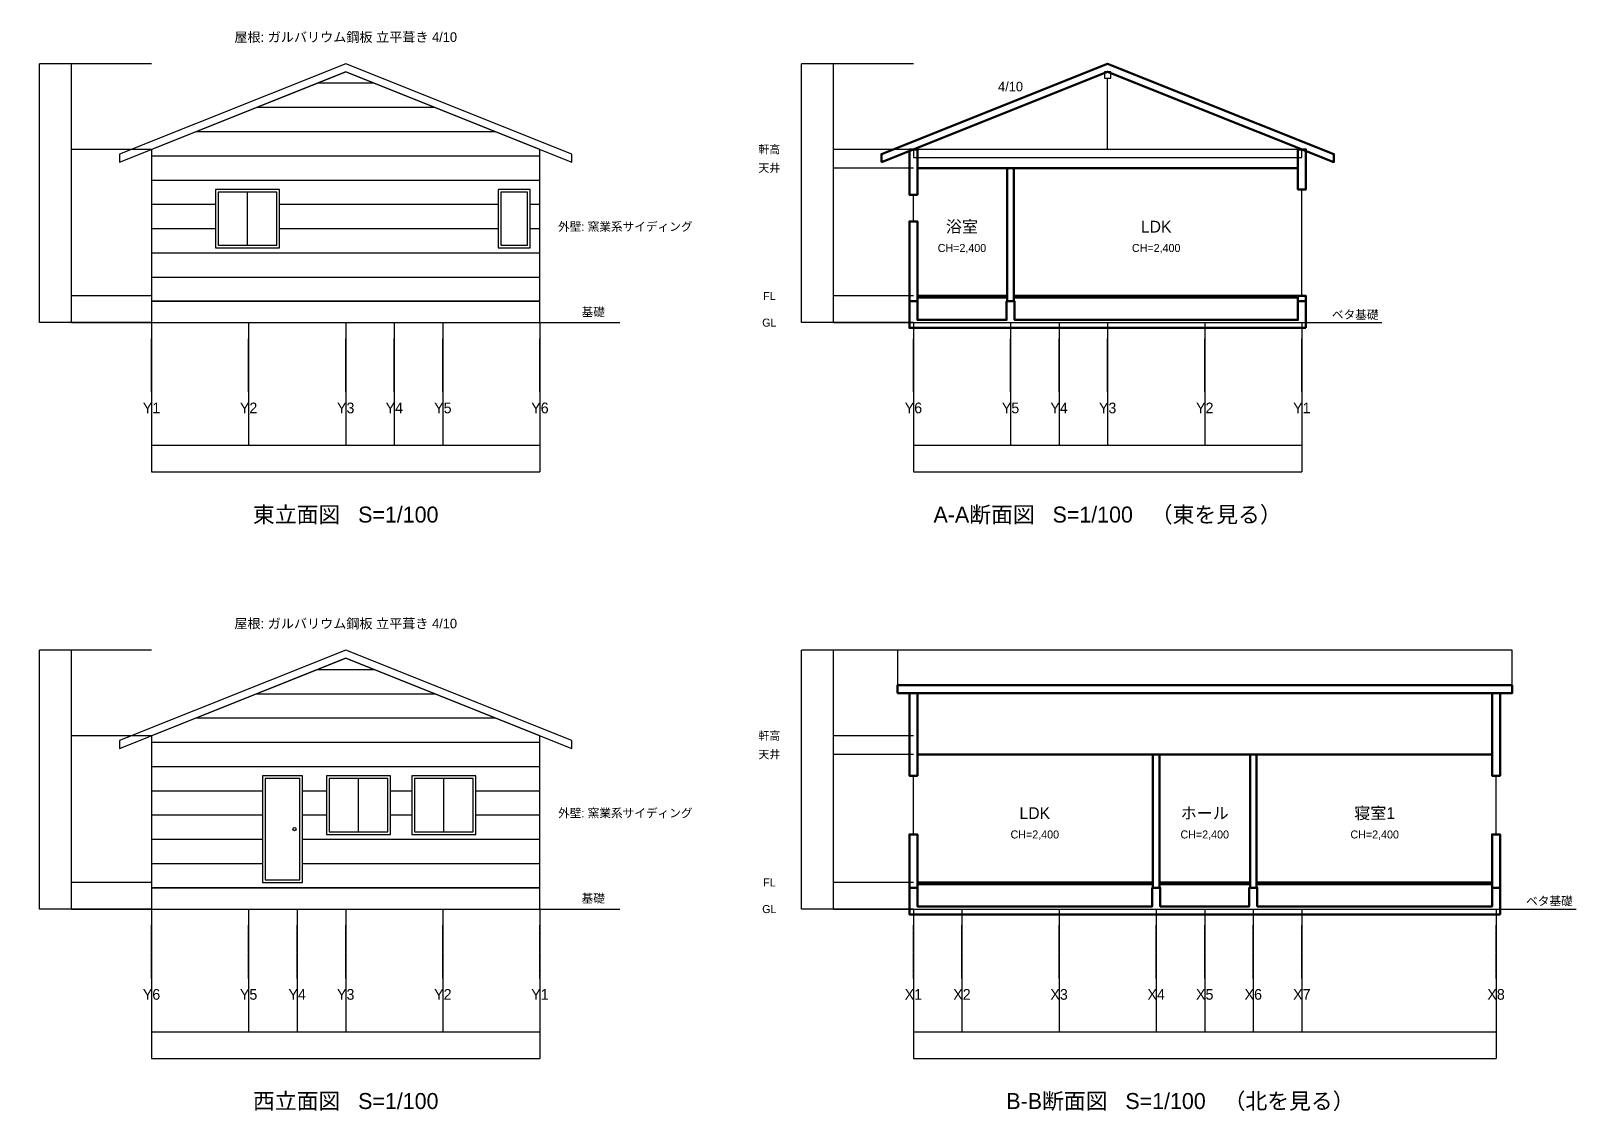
# Model space of a CAD drawing. Header units: millimetres. Extents: x -3806 to 42710, y -25289 to 10180.
# Drawn here: x 13750 to 42710, y -25289 to -5028 of the extents above; entities that cross this region are included whole.
import ezdxf
from ezdxf.enums import TextEntityAlignment as Align

# ---------------------------------------------------------------- set-up
doc = ezdxf.new("R2010")
doc.units = ezdxf.units.MM
doc.linetypes.add('CENTER', pattern=[50.800000000000004, 31.75, -6.35, 6.35, -6.35])
for name, color, linetype in [('DIM', 2, 'CONTINUOUS'), ('ELEV', 7, 'CONTINUOUS'), ('ELEV_DETAIL', 8, 'CONTINUOUS'), ('ELEV_WINDOW', 4, 'CONTINUOUS'), ('GRID', 1, 'CENTER'), ('SECT', 7, 'CONTINUOUS'), ('SECT_VIEW', 8, 'CONTINUOUS'), ('TEXT', 7, 'CONTINUOUS')]:
    doc.layers.add(name, color=color, linetype=linetype)
doc.styles.add('kst32b', font='kst32b')
doc.dimstyles.get("Standard").update_dxf_attribs({"dimtxt": 0.25, "dimasz": 0.175, "dimexe": 0.375, "dimexo": 0.125, "dimgap": 0.1, "dimtad": 0, "dimtoh": 1, "dimlfac": 100, "dimzin": 12, "dimdsep": 46, "dimcen": 0.09, "dimazin": 3, "dimtfac": 1, "dimtdec": 4, "dimtofl": 0, "dimtmove": 0, "dimatfit": 3, "dimfxl": 1, "dimtolj": 1, "dimtzin": 0, "dimarcsym": 0})

# ---------------------------------------------------------------- blocks, each defined once
blk = doc.blocks.new('*D29')
at = {"layer": 'DIM', "color": 0, "linetype": 'ByBlock', "lineweight": -2}
for p, q in [((16010, -10500.125), (16010, -12800.375)), ((17830, -10500.125), (17830, -12800.375)), ((16010, -12800), (17830, -12800))]:
    blk.add_line(p, q, dxfattribs=at)
for points in [[(16010, -12800), (16010.175, -12799.97086007396), (16010.175, -12800.02913992604)], [(17830, -12800), (17829.825, -12800.02913992604), (17829.825, -12799.97086007396)]]:
    blk.add_solid(points, dxfattribs=at)
at = {"layer": 'DIM', "color": 0, "linetype": 'CONTINUOUS', "lineweight": -2, "insert": (16920, -12640), "char_height": 0.25, "width": 0.7361111111111112, "attachment_point": 5}
blk.add_mtext('1,820', dxfattribs=at)
blk = doc.blocks.new('*D30')
at = {"layer": 'DIM', "color": 0, "linetype": 'ByBlock', "lineweight": -2}
for p, q in [((17830, -10500.125), (17830, -12800.375)), ((19650, -10500.125), (19650, -12800.375)), ((17830, -12800), (19650, -12800))]:
    blk.add_line(p, q, dxfattribs=at)
for points in [[(17830, -12800), (17830.175, -12799.97086007396), (17830.175, -12800.02913992604)], [(19650, -12800), (19649.825, -12800.02913992604), (19649.825, -12799.97086007396)]]:
    blk.add_solid(points, dxfattribs=at)
at = {"layer": 'DIM', "color": 0, "linetype": 'CONTINUOUS', "lineweight": -2, "insert": (18740, -12640), "char_height": 0.25, "width": 0.7361111111111112, "attachment_point": 5}
blk.add_mtext('1,820', dxfattribs=at)
blk = doc.blocks.new('*D31')
at = {"layer": 'DIM', "color": 0, "linetype": 'ByBlock', "lineweight": -2}
for p, q in [((19650, -10500.125), (19650, -12800.375)), ((20560, -10500.125), (20560, -12800.375)), ((19650, -12800), (20560, -12800))]:
    blk.add_line(p, q, dxfattribs=at)
for points in [[(19650, -12800), (19650.175, -12799.97086007396), (19650.175, -12800.02913992604)], [(20560, -12800), (20559.825, -12800.02913992604), (20559.825, -12799.97086007396)]]:
    blk.add_solid(points, dxfattribs=at)
at = {"layer": 'DIM', "color": 0, "linetype": 'CONTINUOUS', "lineweight": -2, "insert": (20105, -12640), "char_height": 0.25, "width": 0.4444444444444754, "attachment_point": 5}
blk.add_mtext('910', dxfattribs=at)
blk = doc.blocks.new('*D32')
at = {"layer": 'DIM', "color": 0, "linetype": 'ByBlock', "lineweight": -2}
for p, q in [((20560, -10500.125), (20560, -12800.375)), ((21470, -10500.125), (21470, -12800.375)), ((20560, -12800), (21470, -12800))]:
    blk.add_line(p, q, dxfattribs=at)
for points in [[(20560, -12800), (20560.175, -12799.97086007396), (20560.175, -12800.02913992604)], [(21470, -12800), (21469.825, -12800.02913992604), (21469.825, -12799.97086007396)]]:
    blk.add_solid(points, dxfattribs=at)
at = {"layer": 'DIM', "color": 0, "linetype": 'CONTINUOUS', "lineweight": -2, "insert": (21015, -12640), "char_height": 0.25, "width": 0.4444444444444754, "attachment_point": 5}
blk.add_mtext('910', dxfattribs=at)
blk = doc.blocks.new('*D33')
at = {"layer": 'DIM', "color": 0, "linetype": 'ByBlock', "lineweight": -2}
for p, q in [((21470, -10500.125), (21470, -12800.375)), ((23290, -10500.125), (23290, -12800.375)), ((21470, -12800), (23290, -12800))]:
    blk.add_line(p, q, dxfattribs=at)
for points in [[(21470, -12800), (21470.175, -12799.97086007396), (21470.175, -12800.02913992604)], [(23290, -12800), (23289.825, -12800.02913992604), (23289.825, -12799.97086007396)]]:
    blk.add_solid(points, dxfattribs=at)
at = {"layer": 'DIM', "color": 0, "linetype": 'CONTINUOUS', "lineweight": -2, "insert": (22380, -12640), "char_height": 0.25, "width": 0.7361111111111112, "attachment_point": 5}
blk.add_mtext('1,820', dxfattribs=at)
blk = doc.blocks.new('*D34')
at = {"layer": 'DIM', "color": 0, "linetype": 'ByBlock', "lineweight": -2}
for p, q in [((16010, -10500.125), (16010, -13300.375)), ((23290, -10500.125), (23290, -13300.375)), ((16010, -13300), (23290, -13300))]:
    blk.add_line(p, q, dxfattribs=at)
for points in [[(16010, -13300), (16010.175, -13299.97086007396), (16010.175, -13300.02913992604)], [(23290, -13300), (23289.825, -13300.02913992604), (23289.825, -13299.97086007396)]]:
    blk.add_solid(points, dxfattribs=at)
at = {"layer": 'DIM', "color": 0, "linetype": 'CONTINUOUS', "lineweight": -2, "insert": (19650, -13140), "char_height": 0.25, "width": 0.7916666666666665, "attachment_point": 5}
blk.add_mtext('7,280', dxfattribs=at)
blk = doc.blocks.new('*D35')
at = {"layer": 'DIM', "color": 0, "linetype": 'ByBlock', "lineweight": -2}
for p, q in [((16009.875, -10000), (14509.625, -10000)), ((14510, -10500), (14510, -10000)), ((16009.875, -10500), (14509.625, -10500))]:
    blk.add_line(p, q, dxfattribs=at)
for points in [[(14510, -10000), (14510.02913992604, -10000.175), (14509.97086007396, -10000.175)], [(14510, -10500), (14509.97086007396, -10499.825), (14510.02913992604, -10499.825)]]:
    blk.add_solid(points, dxfattribs=at)
at = {"layer": 'DIM', "color": 0, "linetype": 'CONTINUOUS', "lineweight": -2, "insert": (14349.625, -10250), "char_height": 0.25, "width": 0.5000000000000155, "attachment_point": 5, "rotation": 90}
blk.add_mtext('500', dxfattribs=at)
blk = doc.blocks.new('*D36')
at = {"layer": 'DIM', "color": 0, "linetype": 'ByBlock', "lineweight": -2}
for p, q in [((16009.875, -7250), (14509.625, -7250)), ((14510, -10000), (14510, -7250)), ((16009.875, -10000), (14509.625, -10000))]:
    blk.add_line(p, q, dxfattribs=at)
for points in [[(14510, -7250), (14510.02913992604, -7250.175), (14509.97086007396, -7250.175)], [(14510, -10000), (14509.97086007396, -9999.825), (14510.02913992604, -9999.825)]]:
    blk.add_solid(points, dxfattribs=at)
at = {"layer": 'DIM', "color": 0, "linetype": 'CONTINUOUS', "lineweight": -2, "insert": (14350, -8625), "char_height": 0.25, "width": 0.7916666666666821, "attachment_point": 5, "rotation": 90}
blk.add_mtext('2,750', dxfattribs=at)
blk = doc.blocks.new('*D37')
at = {"layer": 'DIM', "color": 0, "linetype": 'ByBlock', "lineweight": -2}
for p, q in [((16009.875, -5644), (14509.625, -5644)), ((14510, -7250), (14510, -5644)), ((16009.875, -7250), (14509.625, -7250))]:
    blk.add_line(p, q, dxfattribs=at)
for points in [[(14510, -5644), (14510.02913992604, -5644.175), (14509.97086007396, -5644.175)], [(14510, -7250), (14509.97086007396, -7249.825), (14510.02913992604, -7249.825)]]:
    blk.add_solid(points, dxfattribs=at)
at = {"layer": 'DIM', "color": 0, "linetype": 'CONTINUOUS', "lineweight": -2, "insert": (14350, -6447), "char_height": 0.25, "width": 0.7361111111111422, "attachment_point": 5, "rotation": 90}
blk.add_mtext('1,606', dxfattribs=at)
blk = doc.blocks.new('*D38')
at = {"layer": 'DIM', "color": 0, "linetype": 'ByBlock', "lineweight": -2}
for p, q in [((16009.875, -5644), (13909.625, -5644)), ((13910, -10500), (13910, -5644)), ((16009.875, -10500), (13909.625, -10500))]:
    blk.add_line(p, q, dxfattribs=at)
for points in [[(13910, -5644), (13910.02913992604, -5644.175), (13909.97086007396, -5644.175)], [(13910, -10500), (13909.97086007396, -10499.825), (13910.02913992604, -10499.825)]]:
    blk.add_solid(points, dxfattribs=at)
at = {"layer": 'DIM', "color": 0, "linetype": 'CONTINUOUS', "lineweight": -2, "insert": (13750, -8072), "char_height": 0.25, "width": 0.8194444444444755, "attachment_point": 5, "rotation": 90}
blk.add_mtext('4,856', dxfattribs=at)
blk = doc.blocks.new('*D39')
at = {"layer": 'DIM', "color": 0, "linetype": 'ByBlock', "lineweight": -2}
for p, q in [((16010, -21500.125), (16010, -23800.375)), ((17830, -21500.125), (17830, -23800.375)), ((16010, -23800), (17830, -23800))]:
    blk.add_line(p, q, dxfattribs=at)
for points in [[(16010, -23800), (16010.175, -23799.97086007395), (16010.175, -23800.02913992605)], [(17830, -23800), (17829.825, -23800.02913992605), (17829.825, -23799.97086007395)]]:
    blk.add_solid(points, dxfattribs=at)
at = {"layer": 'DIM', "color": 0, "linetype": 'CONTINUOUS', "lineweight": -2, "insert": (16920, -23640), "char_height": 0.25, "width": 0.7361111111111112, "attachment_point": 5}
blk.add_mtext('1,820', dxfattribs=at)
blk = doc.blocks.new('*D40')
at = {"layer": 'DIM', "color": 0, "linetype": 'ByBlock', "lineweight": -2}
for p, q in [((17830, -21500.125), (17830, -23800.375)), ((18740, -21500.125), (18740, -23800.375)), ((17830, -23800), (18740, -23800))]:
    blk.add_line(p, q, dxfattribs=at)
for points in [[(17830, -23800), (17830.175, -23799.97086007395), (17830.175, -23800.02913992605)], [(18740, -23800), (18739.825, -23800.02913992605), (18739.825, -23799.97086007395)]]:
    blk.add_solid(points, dxfattribs=at)
at = {"layer": 'DIM', "color": 0, "linetype": 'CONTINUOUS', "lineweight": -2, "insert": (18285, -23640), "char_height": 0.25, "width": 0.4444444444444754, "attachment_point": 5}
blk.add_mtext('910', dxfattribs=at)
blk = doc.blocks.new('*D41')
at = {"layer": 'DIM', "color": 0, "linetype": 'ByBlock', "lineweight": -2}
for p, q in [((18740, -21500.125), (18740, -23800.375)), ((19650, -21500.125), (19650, -23800.375)), ((18740, -23800), (19650, -23800))]:
    blk.add_line(p, q, dxfattribs=at)
for points in [[(18740, -23800), (18740.175, -23799.97086007395), (18740.175, -23800.02913992605)], [(19650, -23800), (19649.825, -23800.02913992605), (19649.825, -23799.97086007395)]]:
    blk.add_solid(points, dxfattribs=at)
at = {"layer": 'DIM', "color": 0, "linetype": 'CONTINUOUS', "lineweight": -2, "insert": (19195, -23640), "char_height": 0.25, "width": 0.4444444444444754, "attachment_point": 5}
blk.add_mtext('910', dxfattribs=at)
blk = doc.blocks.new('*D42')
at = {"layer": 'DIM', "color": 0, "linetype": 'ByBlock', "lineweight": -2}
for p, q in [((19650, -21500.125), (19650, -23800.375)), ((21470, -21500.125), (21470, -23800.375)), ((19650, -23800), (21470, -23800))]:
    blk.add_line(p, q, dxfattribs=at)
for points in [[(19650, -23800), (19650.175, -23799.97086007395), (19650.175, -23800.02913992605)], [(21470, -23800), (21469.825, -23800.02913992605), (21469.825, -23799.97086007395)]]:
    blk.add_solid(points, dxfattribs=at)
at = {"layer": 'DIM', "color": 0, "linetype": 'CONTINUOUS', "lineweight": -2, "insert": (20560, -23640), "char_height": 0.25, "width": 0.7361111111111112, "attachment_point": 5}
blk.add_mtext('1,820', dxfattribs=at)
blk = doc.blocks.new('*D43')
at = {"layer": 'DIM', "color": 0, "linetype": 'ByBlock', "lineweight": -2}
for p, q in [((21470, -21500.125), (21470, -23800.375)), ((23290, -21500.125), (23290, -23800.375)), ((21470, -23800), (23290, -23800))]:
    blk.add_line(p, q, dxfattribs=at)
for points in [[(21470, -23800), (21470.175, -23799.97086007395), (21470.175, -23800.02913992605)], [(23290, -23800), (23289.825, -23800.02913992605), (23289.825, -23799.97086007395)]]:
    blk.add_solid(points, dxfattribs=at)
at = {"layer": 'DIM', "color": 0, "linetype": 'CONTINUOUS', "lineweight": -2, "insert": (22380, -23640), "char_height": 0.25, "width": 0.7361111111111112, "attachment_point": 5}
blk.add_mtext('1,820', dxfattribs=at)
blk = doc.blocks.new('*D44')
at = {"layer": 'DIM', "color": 0, "linetype": 'ByBlock', "lineweight": -2}
for p, q in [((16010, -21500.125), (16010, -24300.375)), ((23290, -21500.125), (23290, -24300.375)), ((16010, -24300), (23290, -24300))]:
    blk.add_line(p, q, dxfattribs=at)
for points in [[(16010, -24300), (16010.175, -24299.97086007395), (16010.175, -24300.02913992605)], [(23290, -24300), (23289.825, -24300.02913992605), (23289.825, -24299.97086007395)]]:
    blk.add_solid(points, dxfattribs=at)
at = {"layer": 'DIM', "color": 0, "linetype": 'CONTINUOUS', "lineweight": -2, "insert": (19650, -24140), "char_height": 0.25, "width": 0.7916666666666665, "attachment_point": 5}
blk.add_mtext('7,280', dxfattribs=at)
blk = doc.blocks.new('*D45')
at = {"layer": 'DIM', "color": 0, "linetype": 'ByBlock', "lineweight": -2}
for p, q in [((16009.875, -21000), (14509.625, -21000)), ((14510, -21500), (14510, -21000)), ((16009.875, -21500), (14509.625, -21500))]:
    blk.add_line(p, q, dxfattribs=at)
for points in [[(14510, -21000), (14510.02913992604, -21000.175), (14509.97086007396, -21000.175)], [(14510, -21500), (14509.97086007396, -21499.825), (14510.02913992604, -21499.825)]]:
    blk.add_solid(points, dxfattribs=at)
at = {"layer": 'DIM', "color": 0, "linetype": 'CONTINUOUS', "lineweight": -2, "insert": (14349.625, -21250), "char_height": 0.25, "width": 0.5000000000000155, "attachment_point": 5, "rotation": 90}
blk.add_mtext('500', dxfattribs=at)
blk = doc.blocks.new('*D46')
at = {"layer": 'DIM', "color": 0, "linetype": 'ByBlock', "lineweight": -2}
for p, q in [((16009.875, -18250), (14509.625, -18250)), ((14510, -21000), (14510, -18250)), ((16009.875, -21000), (14509.625, -21000))]:
    blk.add_line(p, q, dxfattribs=at)
for points in [[(14510, -18250), (14510.02913992604, -18250.175), (14509.97086007396, -18250.175)], [(14510, -21000), (14509.97086007396, -20999.825), (14510.02913992604, -20999.825)]]:
    blk.add_solid(points, dxfattribs=at)
at = {"layer": 'DIM', "color": 0, "linetype": 'CONTINUOUS', "lineweight": -2, "insert": (14350, -19625), "char_height": 0.25, "width": 0.7916666666666821, "attachment_point": 5, "rotation": 90}
blk.add_mtext('2,750', dxfattribs=at)
blk = doc.blocks.new('*D47')
at = {"layer": 'DIM', "color": 0, "linetype": 'ByBlock', "lineweight": -2}
for p, q in [((16009.875, -16644), (14509.625, -16644)), ((14510, -18250), (14510, -16644)), ((16009.875, -18250), (14509.625, -18250))]:
    blk.add_line(p, q, dxfattribs=at)
for points in [[(14510, -16644), (14510.02913992604, -16644.175), (14509.97086007396, -16644.175)], [(14510, -18250), (14509.97086007396, -18249.825), (14510.02913992604, -18249.825)]]:
    blk.add_solid(points, dxfattribs=at)
at = {"layer": 'DIM', "color": 0, "linetype": 'CONTINUOUS', "lineweight": -2, "insert": (14350, -17447), "char_height": 0.25, "width": 0.7361111111111422, "attachment_point": 5, "rotation": 90}
blk.add_mtext('1,606', dxfattribs=at)
blk = doc.blocks.new('*D48')
at = {"layer": 'DIM', "color": 0, "linetype": 'ByBlock', "lineweight": -2}
for p, q in [((16009.875, -16644), (13909.625, -16644)), ((13910, -21500), (13910, -16644)), ((16009.875, -21500), (13909.625, -21500))]:
    blk.add_line(p, q, dxfattribs=at)
for points in [[(13910, -16644), (13910.02913992604, -16644.175), (13909.97086007396, -16644.175)], [(13910, -21500), (13909.97086007396, -21499.825), (13910.02913992604, -21499.825)]]:
    blk.add_solid(points, dxfattribs=at)
at = {"layer": 'DIM', "color": 0, "linetype": 'CONTINUOUS', "lineweight": -2, "insert": (13750, -19072), "char_height": 0.25, "width": 0.8194444444444755, "attachment_point": 5, "rotation": 90}
blk.add_mtext('4,856', dxfattribs=at)
blk = doc.blocks.new('*D49')
at = {"layer": 'DIM', "color": 0, "linetype": 'ByBlock', "lineweight": -2}
for p, q in [((30290, -10500.125), (30290, -12800.375)), ((32110, -10500.125), (32110, -12800.375)), ((30290, -12800), (32110, -12800))]:
    blk.add_line(p, q, dxfattribs=at)
for points in [[(30290, -12800), (30290.175, -12799.97086007396), (30290.175, -12800.02913992604)], [(32110, -12800), (32109.825, -12800.02913992604), (32109.825, -12799.97086007396)]]:
    blk.add_solid(points, dxfattribs=at)
at = {"layer": 'DIM', "color": 0, "linetype": 'CONTINUOUS', "lineweight": -2, "insert": (31200, -12640), "char_height": 0.25, "width": 0.7361111111111112, "attachment_point": 5}
blk.add_mtext('1,820', dxfattribs=at)
blk = doc.blocks.new('*D50')
at = {"layer": 'DIM', "color": 0, "linetype": 'ByBlock', "lineweight": -2}
for p, q in [((32110, -10500.125), (32110, -12800.375)), ((33020, -10500.125), (33020, -12800.375)), ((32110, -12800), (33020, -12800))]:
    blk.add_line(p, q, dxfattribs=at)
for points in [[(32110, -12800), (32110.175, -12799.97086007396), (32110.175, -12800.02913992604)], [(33020, -12800), (33019.825, -12800.02913992604), (33019.825, -12799.97086007396)]]:
    blk.add_solid(points, dxfattribs=at)
at = {"layer": 'DIM', "color": 0, "linetype": 'CONTINUOUS', "lineweight": -2, "insert": (32565, -12640), "char_height": 0.25, "width": 0.4444444444444754, "attachment_point": 5}
blk.add_mtext('910', dxfattribs=at)
blk = doc.blocks.new('*D51')
at = {"layer": 'DIM', "color": 0, "linetype": 'ByBlock', "lineweight": -2}
for p, q in [((33020, -10500.125), (33020, -12800.375)), ((33930, -10500.125), (33930, -12800.375)), ((33020, -12800), (33930, -12800))]:
    blk.add_line(p, q, dxfattribs=at)
for points in [[(33020, -12800), (33020.175, -12799.97086007396), (33020.175, -12800.02913992604)], [(33930, -12800), (33929.825, -12800.02913992604), (33929.825, -12799.97086007396)]]:
    blk.add_solid(points, dxfattribs=at)
at = {"layer": 'DIM', "color": 0, "linetype": 'CONTINUOUS', "lineweight": -2, "insert": (33475, -12640), "char_height": 0.25, "width": 0.4444444444444754, "attachment_point": 5}
blk.add_mtext('910', dxfattribs=at)
blk = doc.blocks.new('*D52')
at = {"layer": 'DIM', "color": 0, "linetype": 'ByBlock', "lineweight": -2}
for p, q in [((33930, -10500.125), (33930, -12800.375)), ((35750, -10500.125), (35750, -12800.375)), ((33930, -12800), (35750, -12800))]:
    blk.add_line(p, q, dxfattribs=at)
for points in [[(33930, -12800), (33930.175, -12799.97086007396), (33930.175, -12800.02913992604)], [(35750, -12800), (35749.825, -12800.02913992604), (35749.825, -12799.97086007396)]]:
    blk.add_solid(points, dxfattribs=at)
at = {"layer": 'DIM', "color": 0, "linetype": 'CONTINUOUS', "lineweight": -2, "insert": (34840, -12640), "char_height": 0.25, "width": 0.7361111111111112, "attachment_point": 5}
blk.add_mtext('1,820', dxfattribs=at)
blk = doc.blocks.new('*D53')
at = {"layer": 'DIM', "color": 0, "linetype": 'ByBlock', "lineweight": -2}
for p, q in [((35750, -10500.125), (35750, -12800.375)), ((37570, -10500.125), (37570, -12800.375)), ((35750, -12800), (37570, -12800))]:
    blk.add_line(p, q, dxfattribs=at)
for points in [[(35750, -12800), (35750.175, -12799.97086007396), (35750.175, -12800.02913992604)], [(37570, -12800), (37569.825, -12800.02913992604), (37569.825, -12799.97086007396)]]:
    blk.add_solid(points, dxfattribs=at)
at = {"layer": 'DIM', "color": 0, "linetype": 'CONTINUOUS', "lineweight": -2, "insert": (36660, -12640), "char_height": 0.25, "width": 0.7361111111111112, "attachment_point": 5}
blk.add_mtext('1,820', dxfattribs=at)
blk = doc.blocks.new('*D54')
at = {"layer": 'DIM', "color": 0, "linetype": 'ByBlock', "lineweight": -2}
for p, q in [((30290, -10500.125), (30290, -13300.375)), ((37570, -10500.125), (37570, -13300.375)), ((30290, -13300), (37570, -13300))]:
    blk.add_line(p, q, dxfattribs=at)
for points in [[(30290, -13300), (30290.175, -13299.97086007396), (30290.175, -13300.02913992604)], [(37570, -13300), (37569.825, -13300.02913992604), (37569.825, -13299.97086007396)]]:
    blk.add_solid(points, dxfattribs=at)
at = {"layer": 'DIM', "color": 0, "linetype": 'CONTINUOUS', "lineweight": -2, "insert": (33930, -13140), "char_height": 0.25, "width": 0.7916666666666665, "attachment_point": 5}
blk.add_mtext('7,280', dxfattribs=at)
blk = doc.blocks.new('*D55')
at = {"layer": 'DIM', "color": 0, "linetype": 'ByBlock', "lineweight": -2}
for p, q in [((30289.875, -10000), (28789.625, -10000)), ((28790, -10500), (28790, -10000)), ((30289.875, -10500), (28789.625, -10500))]:
    blk.add_line(p, q, dxfattribs=at)
for points in [[(28790, -10000), (28790.02913992605, -10000.175), (28789.97086007395, -10000.175)], [(28790, -10500), (28789.97086007395, -10499.825), (28790.02913992605, -10499.825)]]:
    blk.add_solid(points, dxfattribs=at)
at = {"layer": 'DIM', "color": 0, "linetype": 'CONTINUOUS', "lineweight": -2, "insert": (28629.625, -10250), "char_height": 0.25, "width": 0.5000000000000155, "attachment_point": 5, "rotation": 90}
blk.add_mtext('500', dxfattribs=at)
blk = doc.blocks.new('*D56')
at = {"layer": 'DIM', "color": 0, "linetype": 'ByBlock', "lineweight": -2}
for p, q in [((30289.875, -7600), (28789.625, -7600)), ((28790, -10000), (28790, -7600)), ((30289.875, -10000), (28789.625, -10000))]:
    blk.add_line(p, q, dxfattribs=at)
for points in [[(28790, -7600), (28790.02913992605, -7600.175), (28789.97086007395, -7600.175)], [(28790, -10000), (28789.97086007395, -9999.825), (28790.02913992605, -9999.825)]]:
    blk.add_solid(points, dxfattribs=at)
at = {"layer": 'DIM', "color": 0, "linetype": 'CONTINUOUS', "lineweight": -2, "insert": (28630, -8800), "char_height": 0.25, "width": 0.8194444444444444, "attachment_point": 5, "rotation": 90}
blk.add_mtext('2,400', dxfattribs=at)
blk = doc.blocks.new('*D57')
at = {"layer": 'DIM', "color": 0, "linetype": 'ByBlock', "lineweight": -2}
for p, q in [((30289.875, -7250), (28789.625, -7250)), ((28790, -7600), (28790, -7250)), ((30289.875, -7600), (28789.625, -7600))]:
    blk.add_line(p, q, dxfattribs=at)
for points in [[(28790, -7250), (28790.02913992605, -7250.175), (28789.97086007395, -7250.175)], [(28790, -7600), (28789.97086007395, -7599.825), (28790.02913992605, -7599.825)]]:
    blk.add_solid(points, dxfattribs=at)
at = {"layer": 'DIM', "color": 0, "linetype": 'CONTINUOUS', "lineweight": -2, "insert": (28629.625, -7425), "char_height": 0.25, "width": 0.5000000000000311, "attachment_point": 5, "rotation": 90}
blk.add_mtext('350', dxfattribs=at)
blk = doc.blocks.new('*D58')
at = {"layer": 'DIM', "color": 0, "linetype": 'ByBlock', "lineweight": -2}
for p, q in [((30289.875, -5644), (28789.625, -5644)), ((28790, -7250), (28790, -5644)), ((30289.875, -7250), (28789.625, -7250))]:
    blk.add_line(p, q, dxfattribs=at)
for points in [[(28790, -5644), (28790.02913992605, -5644.175), (28789.97086007395, -5644.175)], [(28790, -7250), (28789.97086007395, -7249.825), (28790.02913992605, -7249.825)]]:
    blk.add_solid(points, dxfattribs=at)
at = {"layer": 'DIM', "color": 0, "linetype": 'CONTINUOUS', "lineweight": -2, "insert": (28630, -6447), "char_height": 0.25, "width": 0.7361111111111422, "attachment_point": 5, "rotation": 90}
blk.add_mtext('1,606', dxfattribs=at)
blk = doc.blocks.new('*D59')
at = {"layer": 'DIM', "color": 0, "linetype": 'ByBlock', "lineweight": -2}
for p, q in [((30289.875, -5644), (28189.625, -5644)), ((28190, -10500), (28190, -5644)), ((30289.875, -10500), (28189.625, -10500))]:
    blk.add_line(p, q, dxfattribs=at)
for points in [[(28190, -5644), (28190.02913992605, -5644.175), (28189.97086007395, -5644.175)], [(28190, -10500), (28189.97086007395, -10499.825), (28190.02913992605, -10499.825)]]:
    blk.add_solid(points, dxfattribs=at)
at = {"layer": 'DIM', "color": 0, "linetype": 'CONTINUOUS', "lineweight": -2, "insert": (28030, -8072), "char_height": 0.25, "width": 0.8194444444444755, "attachment_point": 5, "rotation": 90}
blk.add_mtext('4,856', dxfattribs=at)
blk = doc.blocks.new('*D60')
at = {"layer": 'DIM', "color": 0, "linetype": 'ByBlock', "lineweight": -2}
for p, q in [((30290, -21500.125), (30290, -23800.375)), ((31200, -21500.125), (31200, -23800.375)), ((30290, -23800), (31200, -23800))]:
    blk.add_line(p, q, dxfattribs=at)
for points in [[(30290, -23800), (30290.175, -23799.97086007395), (30290.175, -23800.02913992605)], [(31200, -23800), (31199.825, -23800.02913992605), (31199.825, -23799.97086007395)]]:
    blk.add_solid(points, dxfattribs=at)
at = {"layer": 'DIM', "color": 0, "linetype": 'CONTINUOUS', "lineweight": -2, "insert": (30745, -23640), "char_height": 0.25, "width": 0.4444444444444754, "attachment_point": 5}
blk.add_mtext('910', dxfattribs=at)
blk = doc.blocks.new('*D61')
at = {"layer": 'DIM', "color": 0, "linetype": 'ByBlock', "lineweight": -2}
for p, q in [((31200, -21500.125), (31200, -23800.375)), ((33020, -21500.125), (33020, -23800.375)), ((31200, -23800), (33020, -23800))]:
    blk.add_line(p, q, dxfattribs=at)
for points in [[(31200, -23800), (31200.175, -23799.97086007395), (31200.175, -23800.02913992605)], [(33020, -23800), (33019.825, -23800.02913992605), (33019.825, -23799.97086007395)]]:
    blk.add_solid(points, dxfattribs=at)
at = {"layer": 'DIM', "color": 0, "linetype": 'CONTINUOUS', "lineweight": -2, "insert": (32110, -23640), "char_height": 0.25, "width": 0.7361111111111112, "attachment_point": 5}
blk.add_mtext('1,820', dxfattribs=at)
blk = doc.blocks.new('*D62')
at = {"layer": 'DIM', "color": 0, "linetype": 'ByBlock', "lineweight": -2}
for p, q in [((33020, -21500.125), (33020, -23800.375)), ((34840, -21500.125), (34840, -23800.375)), ((33020, -23800), (34840, -23800))]:
    blk.add_line(p, q, dxfattribs=at)
for points in [[(33020, -23800), (33020.175, -23799.97086007395), (33020.175, -23800.02913992605)], [(34840, -23800), (34839.825, -23800.02913992605), (34839.825, -23799.97086007395)]]:
    blk.add_solid(points, dxfattribs=at)
at = {"layer": 'DIM', "color": 0, "linetype": 'CONTINUOUS', "lineweight": -2, "insert": (33930, -23640), "char_height": 0.25, "width": 0.7361111111111112, "attachment_point": 5}
blk.add_mtext('1,820', dxfattribs=at)
blk = doc.blocks.new('*D63')
at = {"layer": 'DIM', "color": 0, "linetype": 'ByBlock', "lineweight": -2}
for p, q in [((34840, -21500.125), (34840, -23800.375)), ((35750, -21500.125), (35750, -23800.375)), ((34840, -23800), (35750, -23800))]:
    blk.add_line(p, q, dxfattribs=at)
for points in [[(34840, -23800), (34840.175, -23799.97086007395), (34840.175, -23800.02913992605)], [(35750, -23800), (35749.825, -23800.02913992605), (35749.825, -23799.97086007395)]]:
    blk.add_solid(points, dxfattribs=at)
at = {"layer": 'DIM', "color": 0, "linetype": 'CONTINUOUS', "lineweight": -2, "insert": (35295, -23640), "char_height": 0.25, "width": 0.4444444444444754, "attachment_point": 5}
blk.add_mtext('910', dxfattribs=at)
blk = doc.blocks.new('*D64')
at = {"layer": 'DIM', "color": 0, "linetype": 'ByBlock', "lineweight": -2}
for p, q in [((35750, -21500.125), (35750, -23800.375)), ((36660, -21500.125), (36660, -23800.375)), ((35750, -23800), (36660, -23800))]:
    blk.add_line(p, q, dxfattribs=at)
for points in [[(35750, -23800), (35750.175, -23799.97086007395), (35750.175, -23800.02913992605)], [(36660, -23800), (36659.825, -23800.02913992605), (36659.825, -23799.97086007395)]]:
    blk.add_solid(points, dxfattribs=at)
at = {"layer": 'DIM', "color": 0, "linetype": 'CONTINUOUS', "lineweight": -2, "insert": (36205, -23640), "char_height": 0.25, "width": 0.4444444444444754, "attachment_point": 5}
blk.add_mtext('910', dxfattribs=at)
blk = doc.blocks.new('*D65')
at = {"layer": 'DIM', "color": 0, "linetype": 'ByBlock', "lineweight": -2}
for p, q in [((36660, -21500.125), (36660, -23800.375)), ((37570, -21500.125), (37570, -23800.375)), ((36660, -23800), (37570, -23800))]:
    blk.add_line(p, q, dxfattribs=at)
for points in [[(36660, -23800), (36660.175, -23799.97086007395), (36660.175, -23800.02913992605)], [(37570, -23800), (37569.825, -23800.02913992605), (37569.825, -23799.97086007395)]]:
    blk.add_solid(points, dxfattribs=at)
at = {"layer": 'DIM', "color": 0, "linetype": 'CONTINUOUS', "lineweight": -2, "insert": (37115, -23640), "char_height": 0.25, "width": 0.4444444444444754, "attachment_point": 5}
blk.add_mtext('910', dxfattribs=at)
blk = doc.blocks.new('*D66')
at = {"layer": 'DIM', "color": 0, "linetype": 'ByBlock', "lineweight": -2}
for p, q in [((30289.875, -21000), (28789.625, -21000)), ((28790, -21500), (28790, -21000)), ((30289.875, -21500), (28789.625, -21500))]:
    blk.add_line(p, q, dxfattribs=at)
for points in [[(28790, -21000), (28790.02913992605, -21000.175), (28789.97086007395, -21000.175)], [(28790, -21500), (28789.97086007395, -21499.825), (28790.02913992605, -21499.825)]]:
    blk.add_solid(points, dxfattribs=at)
at = {"layer": 'DIM', "color": 0, "linetype": 'CONTINUOUS', "lineweight": -2, "insert": (28629.625, -21250), "char_height": 0.25, "width": 0.5000000000000155, "attachment_point": 5, "rotation": 90}
blk.add_mtext('500', dxfattribs=at)
blk = doc.blocks.new('*D67')
at = {"layer": 'DIM', "color": 0, "linetype": 'ByBlock', "lineweight": -2}
for p, q in [((30289.875, -18600), (28789.625, -18600)), ((28790, -21000), (28790, -18600)), ((30289.875, -21000), (28789.625, -21000))]:
    blk.add_line(p, q, dxfattribs=at)
for points in [[(28790, -18600), (28790.02913992605, -18600.175), (28789.97086007395, -18600.175)], [(28790, -21000), (28789.97086007395, -20999.825), (28790.02913992605, -20999.825)]]:
    blk.add_solid(points, dxfattribs=at)
at = {"layer": 'DIM', "color": 0, "linetype": 'CONTINUOUS', "lineweight": -2, "insert": (28630, -19800), "char_height": 0.25, "width": 0.8194444444444444, "attachment_point": 5, "rotation": 90}
blk.add_mtext('2,400', dxfattribs=at)
blk = doc.blocks.new('*D68')
at = {"layer": 'DIM', "color": 0, "linetype": 'ByBlock', "lineweight": -2}
for p, q in [((30289.875, -18250), (28789.625, -18250)), ((28790, -18600), (28790, -18250)), ((30289.875, -18600), (28789.625, -18600))]:
    blk.add_line(p, q, dxfattribs=at)
for points in [[(28790, -18250), (28790.02913992605, -18250.175), (28789.97086007395, -18250.175)], [(28790, -18600), (28789.97086007395, -18599.825), (28790.02913992605, -18599.825)]]:
    blk.add_solid(points, dxfattribs=at)
at = {"layer": 'DIM', "color": 0, "linetype": 'CONTINUOUS', "lineweight": -2, "insert": (28629.625, -18425), "char_height": 0.25, "width": 0.5000000000000311, "attachment_point": 5, "rotation": 90}
blk.add_mtext('350', dxfattribs=at)
blk = doc.blocks.new('*D69')
at = {"layer": 'DIM', "color": 0, "linetype": 'ByBlock', "lineweight": -2}
for p, q in [((30289.875, -16644), (28789.625, -16644)), ((28790, -18250), (28790, -16644)), ((30289.875, -18250), (28789.625, -18250))]:
    blk.add_line(p, q, dxfattribs=at)
for points in [[(28790, -16644), (28790.02913992605, -16644.175), (28789.97086007395, -16644.175)], [(28790, -18250), (28789.97086007395, -18249.825), (28790.02913992605, -18249.825)]]:
    blk.add_solid(points, dxfattribs=at)
at = {"layer": 'DIM', "color": 0, "linetype": 'CONTINUOUS', "lineweight": -2, "insert": (28630, -17447), "char_height": 0.25, "width": 0.7361111111111422, "attachment_point": 5, "rotation": 90}
blk.add_mtext('1,606', dxfattribs=at)
blk = doc.blocks.new('*D70')
at = {"layer": 'DIM', "color": 0, "linetype": 'ByBlock', "lineweight": -2}
for p, q in [((30289.875, -16644), (28189.625, -16644)), ((28190, -21500), (28190, -16644)), ((30289.875, -21500), (28189.625, -21500))]:
    blk.add_line(p, q, dxfattribs=at)
for points in [[(28190, -16644), (28190.02913992605, -16644.175), (28189.97086007395, -16644.175)], [(28190, -21500), (28189.97086007395, -21499.825), (28190.02913992605, -21499.825)]]:
    blk.add_solid(points, dxfattribs=at)
at = {"layer": 'DIM', "color": 0, "linetype": 'CONTINUOUS', "lineweight": -2, "insert": (28030, -19072), "char_height": 0.25, "width": 0.8194444444444755, "attachment_point": 5, "rotation": 90}
blk.add_mtext('4,856', dxfattribs=at)
blk = doc.blocks.new('*D81')
at = {"layer": 'DIM', "color": 0, "linetype": 'ByBlock', "lineweight": -2}
for p, q in [((37570, -21500.125), (37570, -23800.375)), ((41210, -21500.125), (41210, -23800.375)), ((37570, -23800), (41210, -23800))]:
    blk.add_line(p, q, dxfattribs=at)
for points in [[(37570, -23800), (37570.175, -23799.97086007395), (37570.175, -23800.02913992605)], [(41210, -23800), (41209.825, -23800.02913992605), (41209.825, -23799.97086007395)]]:
    blk.add_solid(points, dxfattribs=at)
at = {"layer": 'DIM', "color": 0, "linetype": 'CONTINUOUS', "lineweight": -2, "insert": (39390, -23799.775), "char_height": 0.25, "width": 0.8194444444444753, "attachment_point": 5}
blk.add_mtext('3,640', dxfattribs=at)
blk = doc.blocks.new('*D82')
at = {"layer": 'DIM', "color": 0, "linetype": 'ByBlock', "lineweight": -2}
for p, q in [((30290, -21500.125), (30290, -24300.375)), ((41210, -21500.125), (41210, -24300.375)), ((30290, -24300), (41210, -24300))]:
    blk.add_line(p, q, dxfattribs=at)
for points in [[(30290, -24300), (30290.175, -24299.97086007395), (30290.175, -24300.02913992605)], [(41210, -24300), (41209.825, -24300.02913992605), (41209.825, -24299.97086007395)]]:
    blk.add_solid(points, dxfattribs=at)
at = {"layer": 'DIM', "color": 0, "linetype": 'CONTINUOUS', "lineweight": -2, "insert": (35750, -24299.775), "char_height": 0.25, "width": 0.9305555555555711, "attachment_point": 5}
blk.add_mtext('10,920', dxfattribs=at)

msp = doc.modelspace()

# ---------------------------------------------------------------- linework, layer by layer
at = {"layer": 'ELEV'}
for p, q in [((14510, -10500), (24790, -10500)), ((14510, -21500), (24790, -21500))]:
    msp.add_line(p, q, dxfattribs=at)
for points in [[(15410, -7490), (19650, -5794), (23890, -7490), (23890, -7340), (19650, -5644), (15410, -7340)], [(16010, -10100), (23290, -10100), (23290, -7250), (19650, -5794), (16010, -7250)], [(16010, -10500), (23290, -10500), (23290, -10100), (16010, -10100)], [(15410, -18490), (19650, -16794), (23890, -18490), (23890, -18340), (19650, -16644), (15410, -18340)], [(16010, -21100), (23290, -21100), (23290, -18250), (19650, -16794), (16010, -18250)], [(16010, -21500), (23290, -21500), (23290, -21100), (16010, -21100)]]:
    msp.add_lwpolyline(points, close=True, dxfattribs=at)
at = {"layer": 'ELEV_DETAIL'}
for p, q in [((19122.5, -6005), (20177.5, -6005)), ((17985, -6460), (21315, -6460)), ((16847.5, -6915), (22452.5, -6915)), ((16010, -7370), (23290, -7370)), ((16010, -7825), (23290, -7825)), ((16010, -8280), (17210, -8280)), ((18410, -8280), (22510, -8280)), ((23110, -8280), (23290, -8280)), ((16010, -8735), (17210, -8735)), ((18410, -8735), (22510, -8735)), ((23110, -8735), (23290, -8735)), ((16010, -9190), (23290, -9190)), ((16010, -9645), (23290, -9645)), ((19122.5, -17005), (20177.5, -17005)), ((17985, -17460), (21315, -17460)), ((16847.5, -17915), (22452.5, -17915)), ((16010, -18370), (23290, -18370)), ((16010, -18825), (23290, -18825)), ((16010, -19280), (18090, -19280)), ((18840, -19280), (19290, -19280)), ((20490, -19280), (20890, -19280)), ((22090, -19280), (23290, -19280)), ((16010, -19735), (18090, -19735)), ((18840, -19735), (19290, -19735)), ((20490, -19735), (20890, -19735)), ((22090, -19735), (23290, -19735)), ((16010, -20190), (18090, -20190)), ((18840, -20190), (23290, -20190)), ((16010, -20645), (18090, -20645)), ((18840, -20645), (23290, -20645))]:
    msp.add_line(p, q, dxfattribs=at)
at = {"layer": 'ELEV_WINDOW'}
for p, q in [((17810, -9050), (17810, -8050)), ((19890, -20050), (19890, -19050)), ((21490, -20050), (21490, -19050))]:
    msp.add_line(p, q, dxfattribs=at)
for points in [[(17210, -9100), (18410, -9100), (18410, -8000), (17210, -8000)], [(17260, -9050), (18360, -9050), (18360, -8050), (17260, -8050)], [(22510, -9100), (23110, -9100), (23110, -8000), (22510, -8000)], [(22560, -9050), (23060, -9050), (23060, -8050), (22560, -8050)], [(18090, -21000), (18840, -21000), (18840, -19000), (18090, -19000)], [(18140, -20950), (18790, -20950), (18790, -19050), (18140, -19050)], [(19290, -20100), (20490, -20100), (20490, -19000), (19290, -19000)], [(19340, -20050), (20440, -20050), (20440, -19050), (19340, -19050)], [(20890, -20100), (22090, -20100), (22090, -19000), (20890, -19000)], [(20940, -20050), (22040, -20050), (22040, -19050), (20940, -19050)]]:
    msp.add_lwpolyline(points, close=True, dxfattribs=at)
msp.add_circle((18690, -20000), 30, dxfattribs=at)
at = {"layer": 'GRID'}
for p, q in [((16010, -11800), (16010, -10800)), ((17830, -11800), (17830, -10800)), ((19650, -11800), (19650, -10800)), ((20560, -11800), (20560, -10800)), ((21470, -11800), (21470, -10800)), ((23290, -11800), (23290, -10800)), ((30290, -11800), (30290, -10800)), ((32110, -11800), (32110, -10800)), ((33020, -11800), (33020, -10800)), ((33930, -11800), (33930, -10800)), ((35750, -11800), (35750, -10800)), ((37570, -11800), (37570, -10800)), ((16010, -22800), (16010, -21800)), ((17830, -22800), (17830, -21800)), ((18740, -22800), (18740, -21800)), ((19650, -22800), (19650, -21800)), ((21470, -22800), (21470, -21800)), ((23290, -22800), (23290, -21800)), ((30290, -22800), (30290, -21800)), ((31200, -22800), (31200, -21800)), ((33020, -22800), (33020, -21800)), ((34840, -22800), (34840, -21800)), ((35750, -22800), (35750, -21800)), ((36660, -22800), (36660, -21800)), ((37570, -22800), (37570, -21800)), ((41210, -22800), (41210, -21800))]:
    msp.add_line(p, q, dxfattribs=at)
at = {"layer": 'SECT', "lineweight": 50}
for p, q in [((30365, -7600), (32050, -7600)), ((32170, -7600), (37495, -7600)), ((30365, -18600), (34780, -18600)), ((34900, -18600), (36600, -18600)), ((36720, -18600), (41135, -18600))]:
    msp.add_line(p, q, dxfattribs=at)
for points in [[(29690, -7490), (33930, -5794), (38170, -7490), (38170, -7340), (33930, -5644), (29690, -7340)], [(30215, -7250), (30365, -7250), (30365, -8100), (30215, -8100)], [(37495, -7250), (37645, -7250), (37645, -8000), (37495, -8000)], [(32170, -10100), (32170, -7600), (32050, -7600), (32050, -10100)], [(30365, -10100), (30215, -10100), (30215, -8600), (30365, -8600)], [(37645, -10600), (37495, -10600), (32185, -10600), (32035, -10600), (30365, -10600), (30215, -10600), (30215, -10450), (30215, -10100), (30365, -10100), (30365, -10450), (32035, -10450), (32035, -10100), (32185, -10100), (32185, -10450), (37495, -10450), (37495, -10100), (37645, -10100), (37645, -10450)], [(30365, -10030), (32050, -10030), (32050, -10000), (30365, -10000)], [(32170, -10030), (37495, -10030), (37495, -10000), (32170, -10000)], [(37645, -10100), (37495, -10100), (37495, -10000), (37645, -10000)], [(29990, -17450), (41510, -17450), (41510, -17300), (29990, -17300)], [(30215, -17450), (30365, -17450), (30365, -19000), (30215, -19000)], [(41135, -17450), (41285, -17450), (41285, -19000), (41135, -19000)], [(34900, -21100), (34900, -18600), (34780, -18600), (34780, -21100)], [(36720, -21100), (36720, -18600), (36600, -18600), (36600, -21100)], [(30365, -21100), (30215, -21100), (30215, -20100), (30365, -20100)], [(41285, -21100), (41135, -21100), (41135, -20100), (41285, -20100)], [(41285, -21600), (41135, -21600), (36735, -21600), (36585, -21600), (34915, -21600), (34765, -21600), (30365, -21600), (30215, -21600), (30215, -21450), (30215, -21100), (30365, -21100), (30365, -21450), (34765, -21450), (34765, -21100), (34915, -21100), (34915, -21450), (36585, -21450), (36585, -21100), (36735, -21100), (36735, -21450), (41135, -21450), (41135, -21100), (41285, -21100), (41285, -21450)], [(30365, -21030), (34780, -21030), (34780, -21000), (30365, -21000)], [(34900, -21030), (36600, -21030), (36600, -21000), (34900, -21000)], [(36720, -21030), (41135, -21030), (41135, -21000), (36720, -21000)]]:
    msp.add_lwpolyline(points, close=True, dxfattribs=at)
at = {"layer": 'SECT_VIEW'}
for p, q in [((33930, -7250), (33930, -5914)), ((30290, -8600), (30290, -8100)), ((37570, -10000), (37570, -8000)), ((28790, -10500), (39070, -10500)), ((30290, -20100), (30290, -19000)), ((41210, -20100), (41210, -19000)), ((28790, -21500), (42710, -21500))]:
    msp.add_line(p, q, dxfattribs=at)
for points in [[(33870, -5914), (33990, -5914), (33990, -5794), (33870, -5794)], [(30290, -7400), (37570, -7400), (37570, -7250), (30290, -7250)], [(29990, -17300), (41510, -17300), (41510, -16644), (29990, -16644)]]:
    msp.add_lwpolyline(points, close=True, dxfattribs=at)

# ---------------------------------------------------------------- texts
at = {"layer": 'GRID', "style": 'kst32b'}
for s, p in [('Y1', (16010, -12100)), ('Y2', (17830, -12100)), ('Y3', (19650, -12100)), ('Y4', (20560, -12100)), ('Y5', (21470, -12100)), ('Y6', (23290, -12100)), ('Y6', (30290, -12100)), ('Y5', (32110, -12100)), ('Y4', (33020, -12100)), ('Y3', (33930, -12100)), ('Y2', (35750, -12100)), ('Y1', (37570, -12100)), ('Y6', (16010, -23100)), ('Y5', (17830, -23100)), ('Y4', (18740, -23100)), ('Y3', (19650, -23100)), ('Y2', (21470, -23100)), ('Y1', (23290, -23100)), ('X1', (30290, -23100)), ('X2', (31200, -23100)), ('X3', (33020, -23100)), ('X4', (34840, -23100)), ('X5', (35750, -23100)), ('X6', (36660, -23100)), ('X7', (37570, -23100)), ('X8', (41210, -23100))]:
    msp.add_text(s, height=200, dxfattribs=at).set_placement(p, align=Align.MIDDLE_CENTER)
at = {"layer": 'TEXT', "style": 'kst32b'}
for s, height, p in [('屋根: ガルバリウム鋼板 立平葺き 4/10', 180, (19650, -5144)), ('4/10', 180, (32110, -6072)), ('軒高', 150, (27590, -7250)), ('天井', 150, (27590, -7600)), ('外壁: 窯業系サイディング', 160, (24890, -8700)), ('浴室', 220, (31200, -8700)), ('LDK', 220, (34840, -8700)), ('CH=2,400', 150, (31200, -9100)), ('CH=2,400', 150, (34840, -9100)), ('FL', 150, (27590, -10000)), ('基礎', 160, (24290, -10300)), ('GL', 150, (27590, -10500)), ('ベタ基礎', 160, (38570, -10350)), ('A-A断面図   S=1/100   （東を見る）', 300, (33930, -14100)), ('東立面図   S=1/100', 300, (19650, -14100)), ('屋根: ガルバリウム鋼板 立平葺き 4/10', 180, (19650, -16144)), ('軒高', 150, (27590, -18250)), ('天井', 150, (27590, -18600)), ('外壁: 窯業系サイディング', 160, (24890, -19700)), ('LDK', 220, (32565, -19700)), ('ホール', 220, (35750, -19700)), ('寝室1', 220, (38935, -19700)), ('CH=2,400', 150, (32565, -20100)), ('CH=2,400', 150, (35750, -20100)), ('CH=2,400', 150, (38935, -20100)), ('FL', 150, (27590, -21000)), ('基礎', 160, (24290, -21300)), ('GL', 150, (27590, -21500)), ('ベタ基礎', 160, (42210, -21350)), ('B-B断面図   S=1/100   （北を見る）', 300, (35295, -25100)), ('西立面図   S=1/100', 300, (19650, -25100))]:
    msp.add_text(s, height=height, dxfattribs=at).set_placement(p, align=Align.MIDDLE_CENTER)

# ---------------------------------------------------------------- dimensions: what is measured, and where the dimension line sits
at = {"layer": 'DIM'}
for base, p1, p2, text, picture, middle in [((13910, -10500), (16010, -10500), (16010, -5644), '4,856', '*D38', (13750, -8072)), ((14510, -7250), (16010, -7250), (16010, -5644), '1,606', '*D37', (14350, -6447)), ((28190, -10500), (30290, -10500), (30290, -5644), '4,856', '*D59', (28030, -8072)), ((28790, -7250), (30290, -7250), (30290, -5644), '1,606', '*D58', (28630, -6447)), ((14510, -10000), (16010, -10000), (16010, -7250), '2,750', '*D36', (14350, -8625)), ((28790, -7600), (30290, -7600), (30290, -7250), '350', '*D57', (28629.625, -7425)), ((28790, -10000), (30290, -10000), (30290, -7600), '2,400', '*D56', (28630, -8800)), ((14510, -10500), (16010, -10500), (16010, -10000), '500', '*D35', (14349.625, -10250)), ((28790, -10500), (30290, -10500), (30290, -10000), '500', '*D55', (28629.625, -10250)), ((13910, -21500), (16010, -21500), (16010, -16644), '4,856', '*D48', (13750, -19072)), ((14510, -18250), (16010, -18250), (16010, -16644), '1,606', '*D47', (14350, -17447)), ((28190, -21500), (30290, -21500), (30290, -16644), '4,856', '*D70', (28030, -19072)), ((28790, -18250), (30290, -18250), (30290, -16644), '1,606', '*D69', (28630, -17447)), ((14510, -21000), (16010, -21000), (16010, -18250), '2,750', '*D46', (14350, -19625)), ((28790, -18600), (30290, -18600), (30290, -18250), '350', '*D68', (28629.625, -18425)), ((28790, -21000), (30290, -21000), (30290, -18600), '2,400', '*D67', (28630, -19800)), ((14510, -21500), (16010, -21500), (16010, -21000), '500', '*D45', (14349.625, -21250)), ((28790, -21500), (30290, -21500), (30290, -21000), '500', '*D66', (28629.625, -21250))]:
    dim = msp.add_linear_dim(base=base, p1=p1, p2=p2, angle=90, text=text, dimstyle='Standard', dxfattribs=at)
    dim.commit()
    dim.dimension.update_dxf_attribs({"geometry": picture, "text_midpoint": middle})
for base, p1, p2, text, picture, middle in [((16010, -12800), (16010, -10500), (17830, -10500), '1,820', '*D29', (16920, -12640)), ((16010, -13300), (16010, -10500), (23290, -10500), '7,280', '*D34', (19650, -13140)), ((17830, -12800), (17830, -10500), (19650, -10500), '1,820', '*D30', (18740, -12640)), ((19650, -12800), (19650, -10500), (20560, -10500), '910', '*D31', (20105, -12640)), ((20560, -12800), (20560, -10500), (21470, -10500), '910', '*D32', (21015, -12640)), ((21470, -12800), (21470, -10500), (23290, -10500), '1,820', '*D33', (22380, -12640)), ((30290, -12800), (30290, -10500), (32110, -10500), '1,820', '*D49', (31200, -12640)), ((30290, -13300), (30290, -10500), (37570, -10500), '7,280', '*D54', (33930, -13140)), ((32110, -12800), (32110, -10500), (33020, -10500), '910', '*D50', (32565, -12640)), ((33020, -12800), (33020, -10500), (33930, -10500), '910', '*D51', (33475, -12640)), ((33930, -12800), (33930, -10500), (35750, -10500), '1,820', '*D52', (34840, -12640)), ((35750, -12800), (35750, -10500), (37570, -10500), '1,820', '*D53', (36660, -12640)), ((16010, -23800), (16010, -21500), (17830, -21500), '1,820', '*D39', (16920, -23640)), ((16010, -24300), (16010, -21500), (23290, -21500), '7,280', '*D44', (19650, -24140)), ((17830, -23800), (17830, -21500), (18740, -21500), '910', '*D40', (18285, -23640)), ((18740, -23800), (18740, -21500), (19650, -21500), '910', '*D41', (19195, -23640)), ((19650, -23800), (19650, -21500), (21470, -21500), '1,820', '*D42', (20560, -23640)), ((21470, -23800), (21470, -21500), (23290, -21500), '1,820', '*D43', (22380, -23640)), ((30290, -23800), (30290, -21500), (31200, -21500), '910', '*D60', (30745, -23640)), ((30290, -24300), (30290, -21500), (41210, -21500), '10,920', '*D82', (35750, -24299.775)), ((31200, -23800), (31200, -21500), (33020, -21500), '1,820', '*D61', (32110, -23640)), ((33020, -23800), (33020, -21500), (34840, -21500), '1,820', '*D62', (33930, -23640)), ((34840, -23800), (34840, -21500), (35750, -21500), '910', '*D63', (35295, -23640)), ((35750, -23800), (35750, -21500), (36660, -21500), '910', '*D64', (36205, -23640)), ((36660, -23800), (36660, -21500), (37570, -21500), '910', '*D65', (37115, -23640)), ((37570, -23800), (37570, -21500), (41210, -21500), '3,640', '*D81', (39390, -23799.775))]:
    dim = msp.add_linear_dim(base=base, p1=p1, p2=p2, text=text, dimstyle='Standard', dxfattribs=at)
    dim.commit()
    dim.dimension.update_dxf_attribs({"geometry": picture, "text_midpoint": middle})

doc.saveas('drawing.dxf')
